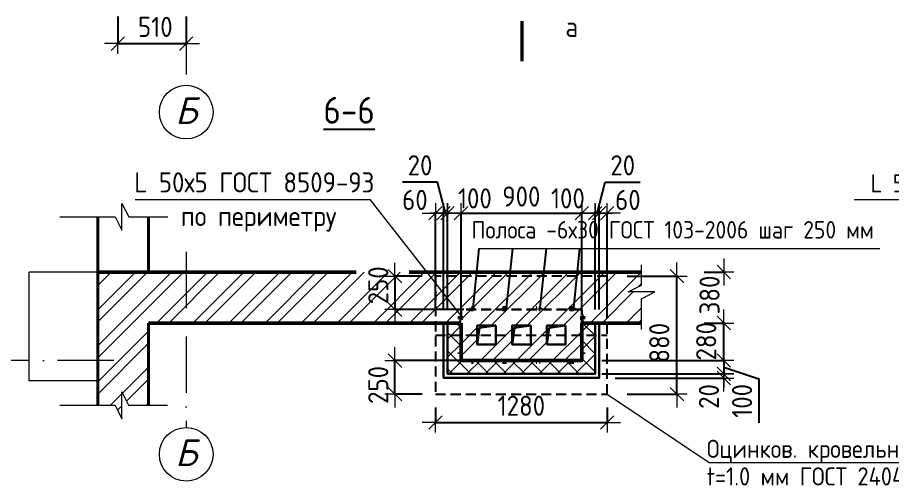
# Model space of a CAD drawing. Header units: millimetres. Extents: x 854812 to 1164625, y 589925 to 823301.
# Drawn here: x 1028605 to 1041657, y 630726 to 637702 of the extents above; entities that cross this region are included whole.
import ezdxf
from ezdxf.enums import TextEntityAlignment as Align

# ---------------------------------------------------------------- set-up
doc = ezdxf.new("R2010")
doc.units = ezdxf.units.MM
for name, pattern in [('ACAD_ISO10W100', [18, 12, -3, 0, -3]), ('DASHED2', [9.525, 6.35, -3.175]), ('JIS_08_15', [17.25, 15, -0.75, 0.75, -0.75]), ('невидимая', [0.375, 0.25, -0.125])]:
    doc.linetypes.add(name, pattern=pattern)
doc.layers.get('Defpoints').update_dxf_attribs({"color": 40})
doc.layers.add('F-text', color=7, linetype='Continuous')
doc.layers.add('osnovnie', color=7, linetype='Continuous')
for name, color, linetype, lineweight in [('Text', 7, 'Continuous', 15), ('оси', 50, 'JIS_08_15', 9), ('размеры', 215, 'Continuous', 13), ('стены', 172, 'Continuous', 30), ('текст', 7, 'Continuous', 13), ('УКАЗАТЕЛЬ', 6, 'Continuous', 13), ('ФАСАД', 7, 'Continuous', 13), ('ШТРИХ', 142, 'Continuous', 13), ('штриховка', 8, 'Continuous', 9)]:
    doc.layers.add(name, color=color, linetype=linetype, lineweight=lineweight)
doc.styles.add('GOST 2.304', font='isocpeur.ttf', dxfattribs={"width": 0.9})
doc.styles.add('Isocpeur', font='isocpeui.ttf')
doc.styles.add('RUSS', font='RUSS.shx', dxfattribs={"width": 0.8})
doc.dimstyles.new('C 2', dxfattribs={"dimscale": 100, "dimtxt": 3, "dimasz": 0.1, "dimexe": 0, "dimexo": 2, "dimgap": 1, "dimtad": 1, "dimdec": 0, "dimlfac": 0.5, "dimdsep": 46, "dimtxsty": 'GOST 2.304', "dimblk": 'A8MITTA', "dimcen": 3, "dimclrt": 256, "dimaunit": 1, "dimadec": 0, "dimazin": 0, "dimtfac": 1, "dimtdec": 0, "dimtofl": 0, "dimtmove": 1, "dimatfit": 3, "dimldrblk": 'OBLIQUE', "dimfxl": 1, "dimtolj": 1, "dimtzin": 0, "dimarcsym": 0})
doc.dimstyles.new('MAESTRO_STD_1', dxfattribs={"dimscale": 100, "dimtxt": 3, "dimasz": 0.09, "dimexe": 0, "dimexo": 0, "dimgap": 1, "dimtad": 1, "dimdec": 0, "dimzin": 0, "dimdsep": 46, "dimtxsty": 'RUSS', "dimblk": 'A8MITTA', "dimcen": 3, "dimse1": 1, "dimse2": 1, "dimadec": 0, "dimazin": 0, "dimtp": 6, "dimtm": 6, "dimtfac": 1, "dimtdec": 0, "dimtofl": 0, "dimtmove": 2, "dimatfit": 3, "dimfxl": 1, "dimtolj": 1, "dimtzin": 0, "dimarcsym": 0})

# ---------------------------------------------------------------- blocks, each defined once
blk = doc.blocks.new('A8MITTA')
for p, q in [((0, 15), (0, -15)), ((-20, 0), (20, 0)), ((-10, -10), (10, 10))]:
    blk.add_line(p, q)
blk = doc.blocks.new('*D1260')
at = {"layer": 'Defpoints', "color": 0, "ltscale": 0.1}
for p in [(1037021, 634784), (1035221, 633959, 0), (1037021, 633147, 0)]:
    blk.add_point(p, dxfattribs=at)
at = {"layer": 'размеры', "color": 0, "lineweight": -2, "ltscale": 0.1}
for p, q in [((1035221, 634159), (1035221, 634784)), ((1035231, 634784), (1037011, 634784)), ((1037021, 633347), (1037021, 634784))]:
    blk.add_line(p, q, dxfattribs=at)
at = {"layer": 'размеры', "color": 0, "lineweight": -2, "ltscale": 0.1, "xscale": 10, "yscale": 10, "zscale": 10, "rotation": 180}
blk.add_blockref('A8MITTA', (1035221, 634784), dxfattribs=at)
at = {"layer": 'размеры', "color": 0, "lineweight": -2, "ltscale": 0.1, "xscale": 10, "yscale": 10, "zscale": 10}
blk.add_blockref('A8MITTA', (1037021, 634784), dxfattribs=at)
at = {"layer": 'размеры', "ltscale": 0.1, "insert": (1036121, 635034), "char_height": 300, "attachment_point": 5, "style": 'GOST 2.304'}
blk.add_mtext('\\A1;900', dxfattribs=at)
blk = doc.blocks.new('_Oblique')
at = {"color": 0, "linetype": 'ByBlock', "lineweight": -2}
blk.add_line((-0.5, -0.5), (0.5, 0.5), dxfattribs=at)
blk = doc.blocks.new('*D1261')
at = {"layer": 'Defpoints', "color": 0, "ltscale": 0.1}
for p in [(1035021, 634784), (1035021, 633959, 0), (1035221, 633147, 0)]:
    blk.add_point(p, dxfattribs=at)
at = {"layer": 'размеры', "color": 0, "lineweight": -2, "ltscale": 0.1}
for p, q in [((1035011, 634784), (1035001, 634784)), ((1035021, 634159), (1035021, 634784)), ((1035221, 633347), (1035221, 634784)), ((1035231, 634784), (1035241, 634784))]:
    blk.add_line(p, q, dxfattribs=at)
at = {"layer": 'размеры', "color": 0, "lineweight": -2, "ltscale": 0.1, "xscale": 10, "yscale": 10, "zscale": 10}
blk.add_blockref('A8MITTA', (1035021, 634784), dxfattribs=at)
at = {"layer": 'размеры', "color": 0, "lineweight": -2, "ltscale": 0.1, "xscale": 10, "yscale": 10, "zscale": 10, "rotation": 180}
blk.add_blockref('A8MITTA', (1035221, 634784), dxfattribs=at)
at = {"layer": 'размеры', "ltscale": 0.1, "insert": (1035428, 635006), "char_height": 300, "attachment_point": 5, "style": 'GOST 2.304'}
blk.add_mtext('\\A1;100', dxfattribs=at)
blk = doc.blocks.new('*D1262')
at = {"layer": 'Defpoints', "color": 0, "ltscale": 0.1}
for p in [(1034961, 634784), (1034961, 634219, 0), (1035021, 633147, 0)]:
    blk.add_point(p, dxfattribs=at)
at = {"layer": 'размеры', "color": 0, "lineweight": -2, "ltscale": 0.1}
for p, q in [((1034872, 635249), (1034348, 635249)), ((1034991, 634784), (1034872, 635249)), ((1034951, 634784), (1034941, 634784)), ((1034961, 634419), (1034961, 634784)), ((1035021, 634784), (1034961, 634784)), ((1035021, 633347), (1035021, 634784)), ((1035031, 634784), (1035041, 634784))]:
    blk.add_line(p, q, dxfattribs=at)
at = {"layer": 'размеры', "color": 0, "lineweight": -2, "ltscale": 0.1, "xscale": 10, "yscale": 10, "zscale": 10}
blk.add_blockref('A8MITTA', (1034961, 634784), dxfattribs=at)
at = {"layer": 'размеры', "color": 0, "lineweight": -2, "ltscale": 0.1, "xscale": 10, "yscale": 10, "zscale": 10, "rotation": 180}
blk.add_blockref('A8MITTA', (1035021, 634784), dxfattribs=at)
at = {"layer": 'размеры', "ltscale": 0.1, "insert": (1034610, 635499), "char_height": 300, "attachment_point": 5, "style": 'GOST 2.304'}
blk.add_mtext('\\A1;20', dxfattribs=at)
blk = doc.blocks.new('*D1263')
at = {"layer": 'Defpoints', "color": 0, "ltscale": 0.1}
for p in [(1034841, 634784), (1034841, 633147, 0), (1034961, 633147, 0)]:
    blk.add_point(p, dxfattribs=at)
at = {"layer": 'размеры', "color": 0, "lineweight": -2, "ltscale": 0.1}
for p, q in [((1034831, 634784), (1034821, 634784)), ((1034841, 633347), (1034841, 634784)), ((1034961, 633347), (1034961, 634784)), ((1034971, 634784), (1034981, 634784))]:
    blk.add_line(p, q, dxfattribs=at)
at = {"layer": 'размеры', "color": 0, "lineweight": -2, "ltscale": 0.1, "xscale": 10, "yscale": 10, "zscale": 10}
blk.add_blockref('A8MITTA', (1034841, 634784), dxfattribs=at)
at = {"layer": 'размеры', "color": 0, "lineweight": -2, "ltscale": 0.1, "xscale": 10, "yscale": 10, "zscale": 10, "rotation": 180}
blk.add_blockref('A8MITTA', (1034961, 634784), dxfattribs=at)
at = {"layer": 'размеры', "ltscale": 0.1, "insert": (1034533, 634983), "char_height": 300, "attachment_point": 5, "style": 'GOST 2.304'}
blk.add_mtext('\\A1;60', dxfattribs=at)
blk = doc.blocks.new('*D1264')
at = {"layer": 'Defpoints', "color": 0, "ltscale": 0.1}
for p in [(1034841, 633847, 0), (1034236, 633347), (1035461, 633347, 0)]:
    blk.add_point(p, dxfattribs=at)
at = {"layer": 'размеры', "color": 0, "lineweight": -2, "ltscale": 0.1}
for p, q in [((1034641, 633847), (1034236, 633847)), ((1034236, 633837), (1034236, 633357)), ((1035261, 633347), (1034236, 633347))]:
    blk.add_line(p, q, dxfattribs=at)
at = {"layer": 'размеры', "color": 0, "lineweight": -2, "ltscale": 0.1, "xscale": 10, "yscale": 10, "zscale": 10}
for p, rotation in [((1034236, 633847), 90), ((1034236, 633347), 270)]:
    blk.add_blockref('A8MITTA', p, dxfattribs=dict(at, rotation=rotation))
at = {"layer": 'размеры', "ltscale": 0.1, "insert": (1033986, 633710), "char_height": 300, "attachment_point": 5, "rotation": 90, "style": 'GOST 2.304'}
blk.add_mtext('\\A1;250', dxfattribs=at)
blk = doc.blocks.new('*D1265')
at = {"layer": 'Defpoints', "color": 0, "ltscale": 0.1}
for p in [(1034236, 632587), (1035461, 632587, 0), (1034841, 632087, 0)]:
    blk.add_point(p, dxfattribs=at)
at = {"layer": 'размеры', "color": 0, "lineweight": -2, "ltscale": 0.1}
for p, q in [((1035261, 632587), (1034236, 632587)), ((1034236, 632097), (1034236, 632577)), ((1034641, 632087), (1034236, 632087))]:
    blk.add_line(p, q, dxfattribs=at)
at = {"layer": 'размеры', "color": 0, "lineweight": -2, "ltscale": 0.1, "xscale": 10, "yscale": 10, "zscale": 10}
for p, rotation in [((1034236, 632587), 90), ((1034236, 632087), 270)]:
    blk.add_blockref('A8MITTA', p, dxfattribs=dict(at, rotation=rotation))
at = {"layer": 'размеры', "ltscale": 0.1, "insert": (1033986, 632225), "char_height": 300, "attachment_point": 5, "rotation": 90, "style": 'GOST 2.304'}
blk.add_mtext('\\A1;250', dxfattribs=at)
blk = doc.blocks.new('*D1266')
at = {"layer": 'Defpoints', "color": 0, "ltscale": 0.1}
for p in [(1034841, 632087), (1037401, 632089), (1037401, 631665)]:
    blk.add_point(p, dxfattribs=at)
at = {"layer": 'размеры', "color": 0, "lineweight": -2, "ltscale": 0.1}
for p, q in [((1034841, 631887), (1034841, 631665)), ((1037401, 631889), (1037401, 631665)), ((1034851, 631665), (1037391, 631665))]:
    blk.add_line(p, q, dxfattribs=at)
at = {"layer": 'размеры', "color": 0, "lineweight": -2, "ltscale": 0.1, "xscale": 10, "yscale": 10, "zscale": 10, "rotation": 180}
blk.add_blockref('A8MITTA', (1034841, 631665), dxfattribs=at)
at = {"layer": 'размеры', "color": 0, "lineweight": -2, "ltscale": 0.1, "xscale": 10, "yscale": 10, "zscale": 10}
blk.add_blockref('A8MITTA', (1037401, 631665), dxfattribs=at)
at = {"layer": 'размеры', "ltscale": 0.1, "insert": (1036121, 631915), "char_height": 300, "attachment_point": 5, "style": 'GOST 2.304'}
blk.add_mtext('\\A1;1280', dxfattribs=at)
blk = doc.blocks.new('*D1267')
at = {"layer": 'Defpoints', "color": 0, "ltscale": 0.1}
for p in [(1037221, 634784), (1037221, 633959, 0), (1037021, 633147, 0)]:
    blk.add_point(p, dxfattribs=at)
at = {"layer": 'размеры', "color": 0, "lineweight": -2, "ltscale": 0.1}
for p, q in [((1037011, 634784), (1037001, 634784)), ((1037021, 633347), (1037021, 634784)), ((1037221, 634159), (1037221, 634784)), ((1037231, 634784), (1037241, 634784))]:
    blk.add_line(p, q, dxfattribs=at)
at = {"layer": 'размеры', "color": 0, "lineweight": -2, "ltscale": 0.1, "xscale": 10, "yscale": 10, "zscale": 10}
blk.add_blockref('A8MITTA', (1037021, 634784), dxfattribs=at)
at = {"layer": 'размеры', "color": 0, "lineweight": -2, "ltscale": 0.1, "xscale": 10, "yscale": 10, "zscale": 10, "rotation": 180}
blk.add_blockref('A8MITTA', (1037221, 634784), dxfattribs=at)
at = {"layer": 'размеры', "ltscale": 0.1, "insert": (1036815, 635006), "char_height": 300, "attachment_point": 5, "style": 'GOST 2.304'}
blk.add_mtext('\\A1;100', dxfattribs=at)
blk = doc.blocks.new('*D1268')
at = {"layer": 'Defpoints', "color": 0, "ltscale": 0.1}
for p in [(1037281, 634784), (1037281, 634219, 0), (1037221, 633147, 0)]:
    blk.add_point(p, dxfattribs=at)
at = {"layer": 'размеры', "color": 0, "lineweight": -2, "ltscale": 0.1}
for p, q in [((1037251, 634784), (1037371, 635249)), ((1037371, 635249), (1037895, 635249)), ((1037211, 634784), (1037201, 634784)), ((1037221, 633347), (1037221, 634784)), ((1037221, 634784), (1037281, 634784)), ((1037281, 634419), (1037281, 634784)), ((1037291, 634784), (1037301, 634784))]:
    blk.add_line(p, q, dxfattribs=at)
at = {"layer": 'размеры', "color": 0, "lineweight": -2, "ltscale": 0.1, "xscale": 10, "yscale": 10, "zscale": 10}
blk.add_blockref('A8MITTA', (1037221, 634784), dxfattribs=at)
at = {"layer": 'размеры', "color": 0, "lineweight": -2, "ltscale": 0.1, "xscale": 10, "yscale": 10, "zscale": 10, "rotation": 180}
blk.add_blockref('A8MITTA', (1037281, 634784), dxfattribs=at)
at = {"layer": 'размеры', "ltscale": 0.1, "insert": (1037633, 635499), "char_height": 300, "attachment_point": 5, "style": 'GOST 2.304'}
blk.add_mtext('\\A1;20', dxfattribs=at)
blk = doc.blocks.new('*D1269')
at = {"layer": 'Defpoints', "color": 0, "ltscale": 0.1}
for p in [(1037401, 634784), (1037281, 633147, 0), (1037401, 633147, 0)]:
    blk.add_point(p, dxfattribs=at)
at = {"layer": 'размеры', "color": 0, "lineweight": -2, "ltscale": 0.1}
for p, q in [((1037271, 634784), (1037261, 634784)), ((1037281, 633347), (1037281, 634784)), ((1037401, 633347), (1037401, 634784)), ((1037411, 634784), (1037421, 634784))]:
    blk.add_line(p, q, dxfattribs=at)
at = {"layer": 'размеры', "color": 0, "lineweight": -2, "ltscale": 0.1, "xscale": 10, "yscale": 10, "zscale": 10}
blk.add_blockref('A8MITTA', (1037281, 634784), dxfattribs=at)
at = {"layer": 'размеры', "color": 0, "lineweight": -2, "ltscale": 0.1, "xscale": 10, "yscale": 10, "zscale": 10, "rotation": 180}
blk.add_blockref('A8MITTA', (1037401, 634784), dxfattribs=at)
at = {"layer": 'размеры', "ltscale": 0.1, "insert": (1037710, 634983), "char_height": 300, "attachment_point": 5, "style": 'GOST 2.304'}
blk.add_mtext('\\A1;60', dxfattribs=at)
blk = doc.blocks.new('*D1270')
at = {"layer": 'Defpoints', "color": 0, "ltscale": 0.1}
for p in [(1039142, 633148), (1039350, 633148), (1039350, 632588)]:
    blk.add_point(p, dxfattribs=at)
at = {"layer": 'размеры', "color": 0, "lineweight": -2, "ltscale": 0.1}
for p, q in [((1039150, 633148), (1039142, 633148)), ((1039142, 632598), (1039142, 633138)), ((1039150, 632588), (1039142, 632588))]:
    blk.add_line(p, q, dxfattribs=at)
at = {"layer": 'размеры', "color": 0, "lineweight": -2, "ltscale": 0.1, "xscale": 10, "yscale": 10, "zscale": 10}
for p, rotation in [((1039142, 633148), 90), ((1039142, 632588), 270)]:
    blk.add_blockref('A8MITTA', p, dxfattribs=dict(at, rotation=rotation))
at = {"layer": 'размеры', "ltscale": 0.1, "insert": (1038878, 632876), "char_height": 300, "attachment_point": 5, "rotation": 90, "style": 'GOST 2.304'}
blk.add_mtext('\\A1;280', dxfattribs=at)
blk = doc.blocks.new('*D1271')
at = {"layer": 'Defpoints', "color": 0, "ltscale": 0.1}
for p in [(1037121, 632588, 0), (1037121, 632388, 0), (1039142, 632388)]:
    blk.add_point(p, dxfattribs=at)
at = {"layer": 'размеры', "color": 0, "lineweight": -2, "ltscale": 0.1}
for p, q in [((1037321, 632588), (1039142, 632588)), ((1039142, 632598), (1039142, 632608)), ((1039142, 632588), (1039142, 632388)), ((1039142, 632488), (1039663, 632317)), ((1037321, 632388), (1039142, 632388)), ((1039142, 632378), (1039142, 632368)), ((1039663, 632317), (1039663, 631658))]:
    blk.add_line(p, q, dxfattribs=at)
at = {"layer": 'размеры', "color": 0, "lineweight": -2, "ltscale": 0.1, "xscale": 10, "yscale": 10, "zscale": 10}
for p, rotation in [((1039142, 632588), 270), ((1039142, 632388), 90)]:
    blk.add_blockref('A8MITTA', p, dxfattribs=dict(at, rotation=rotation))
at = {"layer": 'размеры', "ltscale": 0.1, "insert": (1039413, 631987), "char_height": 300, "attachment_point": 5, "rotation": 90, "style": 'GOST 2.304'}
blk.add_mtext('\\A1;100', dxfattribs=at)
blk = doc.blocks.new('*D1272')
at = {"layer": 'Defpoints', "color": 0, "ltscale": 0.1}
for p in [(1037321, 632388), (1037321, 632328, 0), (1039142, 632328)]:
    blk.add_point(p, dxfattribs=at)
at = {"layer": 'размеры', "color": 0, "lineweight": -2, "ltscale": 0.1}
for p, q in [((1037521, 632388), (1039142, 632388)), ((1039142, 632398), (1039142, 632408)), ((1037521, 632328), (1039142, 632328)), ((1039142, 632318), (1039142, 632308))]:
    blk.add_line(p, q, dxfattribs=at)
at = {"layer": 'размеры', "color": 0, "lineweight": -2, "ltscale": 0.1, "xscale": 10, "yscale": 10, "zscale": 10}
for p, rotation in [((1039142, 632388), 270), ((1039142, 632328), 90)]:
    blk.add_blockref('A8MITTA', p, dxfattribs=dict(at, rotation=rotation))
at = {"layer": 'размеры', "ltscale": 0.1, "insert": (1038918, 632053), "char_height": 300, "attachment_point": 5, "rotation": 90, "style": 'GOST 2.304'}
blk.add_mtext('\\A1;20', dxfattribs=at)
blk = doc.blocks.new('*D1273')
at = {"layer": 'Defpoints', "color": 0, "ltscale": 0.1}
for p in [(1037501, 633848), (1038442, 633848), (1037501, 632088)]:
    blk.add_point(p, dxfattribs=at)
at = {"layer": 'размеры', "color": 0, "lineweight": -2, "ltscale": 0.1}
for p, q in [((1037701, 633848), (1038442, 633848)), ((1038442, 632098), (1038442, 633838)), ((1037701, 632088), (1038442, 632088))]:
    blk.add_line(p, q, dxfattribs=at)
at = {"layer": 'размеры', "color": 0, "lineweight": -2, "ltscale": 0.1, "xscale": 10, "yscale": 10, "zscale": 10}
for p, rotation in [((1038442, 633848), 90), ((1038442, 632088), 270)]:
    blk.add_blockref('A8MITTA', p, dxfattribs=dict(at, rotation=rotation))
at = {"layer": 'размеры', "ltscale": 0.1, "insert": (1038178, 632854), "char_height": 300, "attachment_point": 5, "rotation": 90, "style": 'GOST 2.304'}
blk.add_mtext('\\A1;880', dxfattribs=at)
blk = doc.blocks.new('*D1274')
at = {"layer": 'Defpoints', "color": 0, "ltscale": 0.1}
for p in [(1038647, 633908, 0), (1039142, 633908), (1038647, 633148, 0)]:
    blk.add_point(p, dxfattribs=at)
at = {"layer": 'размеры', "color": 0, "lineweight": -2, "ltscale": 0.1}
for p, q in [((1039142, 633918), (1039142, 633928)), ((1038847, 633908), (1039142, 633908)), ((1038847, 633148), (1039142, 633148)), ((1039142, 633138), (1039142, 633128))]:
    blk.add_line(p, q, dxfattribs=at)
at = {"layer": 'размеры', "color": 0, "lineweight": -2, "ltscale": 0.1, "xscale": 10, "yscale": 10, "zscale": 10}
for p, rotation in [((1039142, 633908), 270), ((1039142, 633148), 90)]:
    blk.add_blockref('A8MITTA', p, dxfattribs=dict(at, rotation=rotation))
at = {"layer": 'размеры', "ltscale": 0.1, "insert": (1038928, 633566), "char_height": 300, "attachment_point": 5, "rotation": 90, "style": 'GOST 2.304'}
blk.add_mtext('\\A1;380', dxfattribs=at)
blk = doc.blocks.new('*D1286')
at = {"layer": 'Defpoints', "color": 0, "ltscale": 0.1}
for p in [(1030102, 637915, 0), (1031121, 637915, 0), (1031121, 637313)]:
    blk.add_point(p, dxfattribs=at)
at = {"layer": 'размеры', "color": 0, "lineweight": -2, "ltscale": 0.1}
for p, q in [((1030102, 637715), (1030102, 637313)), ((1031121, 637715), (1031121, 637313)), ((1030112, 637313), (1031111, 637313))]:
    blk.add_line(p, q, dxfattribs=at)
at = {"layer": 'размеры', "color": 0, "lineweight": -2, "ltscale": 0.1, "xscale": 10, "yscale": 10, "zscale": 10, "rotation": 180}
blk.add_blockref('A8MITTA', (1030102, 637313), dxfattribs=at)
at = {"layer": 'размеры', "color": 0, "lineweight": -2, "ltscale": 0.1, "xscale": 10, "yscale": 10, "zscale": 10}
blk.add_blockref('A8MITTA', (1031121, 637313), dxfattribs=at)
at = {"layer": 'размеры', "ltscale": 0.1, "insert": (1030661, 637563), "char_height": 300, "attachment_point": 5, "style": 'GOST 2.304'}
blk.add_mtext('\\A1;510', dxfattribs=at)

msp = doc.modelspace()

# ---------------------------------------------------------------- hatches: boundary and pattern name
at = {"layer": 'ШТРИХ'}
h = msp.add_hatch(dxfattribs=at)
h.set_pattern_fill('ANSI37', color=256, scale=60, style=0)
h.set_pattern_definition([(45, (150064.79, 19784.51), (-134.703842, 134.703842), []), (135, (150064.79, 19784.51), (-134.703842, -134.703842), [])])
h.paths.add_polyline_path([(1035221.4, 633148), (1035021.4, 633148), (1035021.4, 632388.6), (1037221.4, 632388.6), (1037221.4, 633148), (1037021.4, 633148), (1037021.4, 632588.6), (1036901.4, 632588.6), (1036901.4, 632564), (1036841.4, 632564), (1036841.4, 632588.6), (1036401.4, 632588.6), (1036401.4, 632564), (1036341.4, 632564), (1036341.4, 632588.6), (1035901.4, 632588.6), (1035901.4, 632564), (1035841.4, 632564), (1035841.4, 632588.6), (1035401.4, 632588.6), (1035401.4, 632564), (1035341.4, 632564), (1035341.4, 632588.6), (1035221.4, 632588.6)])
at = {"layer": 'штриховка', "ltscale": 0.1}
h = msp.add_hatch(dxfattribs=at)
h.set_pattern_fill('ANSI32', color=256, scale=40, style=0)
h.set_pattern_definition([(45, (150064.8, 19784.5), (-269.40768, 269.40768), []), (45, (150244.4, 19784.5), (-269.40768, 269.40768), [])])
h.paths.add_polyline_path([(1031121.4, 633908), (1029801.4, 633908), (1029801.4, 631921.1), (1030062.1, 631921.1), (1030162.1, 631721.1), (1030162.1, 632121.1), (1030262.1, 631921.1), (1030561.4, 631921.1), (1030561.4, 633148), (1031121.4, 633148)])
h.paths.add_polyline_path([(1037913.5, 633510.8), (1038113.5, 633610.8), (1037713.5, 633610.8), (1037913.5, 633710.8), (1037913.5, 633908), (1031121.4, 633908), (1031121.4, 633148), (1035221.4, 633148), (1035221.4, 632588.6), (1037021.4, 632588.6), (1037021.4, 633148), (1037913.5, 633148)])
h.paths.add_polyline_path([(1035341.4, 633373.1), (1035401.4, 633373.1), (1035401.4, 633349.1), (1035341.4, 633349.1)], flags=16)
h.paths.add_polyline_path([(1035461.4, 633108.6), (1035741.4, 633108.6), (1035741.4, 632828.6), (1035461.4, 632828.6)], flags=16)
h.paths.add_polyline_path([(1035841.4, 633373.1), (1035901.4, 633373.1), (1035901.4, 633349.1), (1035841.4, 633349.1)], flags=16)
h.paths.add_polyline_path([(1035981.4, 633108.6), (1036261.4, 633108.6), (1036261.4, 632828.6), (1035981.4, 632828.6)], flags=16)
h.paths.add_polyline_path([(1036341.4, 633373.1), (1036401.4, 633373.1), (1036401.4, 633349.1), (1036341.4, 633349.1)], flags=16)
h.paths.add_polyline_path([(1036501.4, 633108.6), (1036781.4, 633108.6), (1036781.4, 632828.6), (1036501.4, 632828.6)], flags=16)
h.paths.add_polyline_path([(1036841.4, 633373.1), (1036901.4, 633373.1), (1036901.4, 633349.1), (1036841.4, 633349.1)], flags=16)

# ---------------------------------------------------------------- linework, layer by layer
at = {"layer": 'osnovnie', "elevation": 0}
msp.add_lwpolyline([(1036132.3, 637650.2, 50, 50, 0), (1036132.3, 637050.2, 50, 50, 0), (1036132.3, 637250.2, 0, 80, 0), (1036532.3, 637250.2, 0, 0, 0), (1037028.8, 637250.2, 0, 0, 0)], format="xyseb", dxfattribs=at)
at = {"layer": 'osnovnie', "linetype": 'DASHED2', "lineweight": 50, "ltscale": 0.5, "elevation": 0}
for points in [[(1035341.4, 633349.1), (1035341.4, 633373.1), (1035401.4, 633373.1), (1035401.4, 633349.1)], [(1035841.4, 633349.1), (1035841.4, 633373.1), (1035901.4, 633373.1), (1035901.4, 633349.1)], [(1036341.4, 633349.1), (1036341.4, 633373.1), (1036401.4, 633373.1), (1036401.4, 633349.1)], [(1036841.4, 633349.1), (1036841.4, 633373.1), (1036901.4, 633373.1), (1036901.4, 633349.1)], [(1035221.4, 633188.6), (1035197.4, 633188.6), (1035197.4, 633248.6), (1035221.4, 633248.6)], [(1037021.4, 633188.6), (1037045.4, 633188.6), (1037045.4, 633248.6), (1037021.4, 633248.6)], [(1035221.4, 632688.6), (1035197.4, 632688.6), (1035197.4, 632748.6), (1035221.4, 632748.6)], [(1037021.4, 632688.6), (1037045.4, 632688.6), (1037045.4, 632748.6), (1037021.4, 632748.6)], [(1035341.4, 632588), (1035341.4, 632564), (1035401.4, 632564), (1035401.4, 632588)], [(1035841.4, 632588), (1035841.4, 632564), (1035901.4, 632564), (1035901.4, 632588)], [(1036341.4, 632588), (1036341.4, 632564), (1036401.4, 632564), (1036401.4, 632588)], [(1036841.4, 632588), (1036841.4, 632564), (1036901.4, 632564), (1036901.4, 632588)]]:
    msp.add_lwpolyline(points, close=True, dxfattribs=at)
at = {"layer": 'оси', "color": 7, "linetype": 'ACAD_ISO10W100', "ltscale": 70}
for p, q in [((1031121.4, 640213.9, 0), (1031121.4, 636691.5, 0)), ((1031121.4, 634209.5, 0), (1031121.4, 631590.9, 0)), ((1030041.4, 632587.9, 0), (1028416.9, 632587.9, 0))]:
    msp.add_line(p, q, dxfattribs=at)
at = {"layer": 'стены', "color": 44, "lineweight": 50, "ltscale": 0.1, "true_color": 0xab6317}
for p, q in [((1033657.7, 633908, 0), (1029801.4, 633908, 0)), ((1037913.5, 633908, 0), (1034446.2, 633908, 0)), ((1035221.4, 633148, 0), (1030561.4, 633148, 0)), ((1037913.5, 633148, 0), (1037021.4, 633148, 0))]:
    msp.add_line(p, q, dxfattribs=at)
at = {"layer": 'стены', "color": 44, "lineweight": 40, "ltscale": 0.1, "true_color": 0xab6317}
msp.add_line((1030561.4, 633148, 0), (1030561.4, 631921.1, 0), dxfattribs=at)
at = {"layer": 'стены', "linetype": 'невидимая', "lineweight": 25, "ltscale": 600}
msp.add_line((1034841.4, 632968.6, 0), (1037401.4, 632968.6, 0), dxfattribs=at)
at = {"layer": 'стены', "color": 44, "lineweight": 40, "ltscale": 0.1, "true_color": 0xab6317, "elevation": 0}
for points in [[(1029801.4, 631921.1), (1029801.4, 634731.6)], [(1030561.4, 633908), (1030561.4, 634731.6)]]:
    msp.add_lwpolyline(points, dxfattribs=at)
at = {"layer": 'стены', "linetype": 'невидимая', "lineweight": 25, "ltscale": 600, "elevation": 0}
msp.add_lwpolyline([(1034841.4, 632088.6), (1037401.4, 632088.6), (1037401.4, 633848.6), (1034841.4, 633848.6)], close=True, dxfattribs=at)
at = {"layer": 'стены', "linetype": 'невидимая', "lineweight": 30, "ltscale": 600, "elevation": 0}
msp.add_lwpolyline([(1035221.4, 632588.6), (1037021.4, 632588.6), (1037021.4, 633347.3), (1035221.4, 633347.3)], close=True, dxfattribs=at)
at = {"layer": 'стены', "ltscale": 0.1, "elevation": 0}
for points in [[(1034961.4, 633148), (1034961.4, 632328.6), (1037281.4, 632328.6), (1037281.4, 633148)], [(1035021.4, 633148), (1035021.4, 632388.6), (1037221.4, 632388.6), (1037221.4, 633148)], [(1035461.4, 632828.6), (1035497.3, 633073.8), (1035741.4, 633108.6)], [(1035981.4, 632828.6), (1036017.3, 633073.8), (1036261.4, 633108.6)], [(1036501.4, 632828.6), (1036537.3, 633073.8), (1036781.4, 633108.6)]]:
    msp.add_lwpolyline(points, dxfattribs=at)
at = {"layer": 'стены', "color": 44, "lineweight": 50, "ltscale": 0.1, "true_color": 0xab6317, "elevation": 0}
msp.add_lwpolyline([(1035221.4, 633148), (1035221.4, 632588.6), (1037021.4, 632588.6), (1037021.4, 633148)], dxfattribs=at)
at = {"layer": 'стены', "ltscale": 0.1, "elevation": 0}
for points in [[(1035741.4, 633108.6), (1035461.4, 633108.6), (1035461.4, 632828.6), (1035741.4, 632828.6)], [(1036261.4, 633108.6), (1035981.4, 633108.6), (1035981.4, 632828.6), (1036261.4, 632828.6)], [(1036781.4, 633108.6), (1036501.4, 633108.6), (1036501.4, 632828.6), (1036781.4, 632828.6)]]:
    msp.add_lwpolyline(points, close=True, dxfattribs=at)
at = {"layer": 'текст', "color": 7}
for centre in [(1031121.4, 636291.5, 0), (1031121.4, 631190.9, 0)]:
    msp.add_circle(centre, 400, dxfattribs=at)
at = {"layer": 'УКАЗАТЕЛЬ'}
msp.add_line((1035493.7, 634259, 0), (1041465.7, 634259, 0), dxfattribs=at)
for points in [[(1030360.6, 634989.9), (1033858.4, 634989.9), (1035221.4, 633248.6)], [(1041085.8, 634989.9), (1044583.6, 634989.9), (1045946.7, 633248.6)]]:
    msp.add_lwpolyline(points, dxfattribs=at)
at = {"layer": 'УКАЗАТЕЛЬ', "ltscale": 100, "elevation": 0}
for points in [[(1029237.1, 634731.6), (1030063.9, 634731.6), (1030163.9, 634531.6), (1030163.9, 634931.6), (1030263.9, 634731.6), (1030845.6, 634731.6)], [(1037913.5, 633053.1), (1037913.5, 633510.8), (1038113.5, 633610.8), (1037713.5, 633610.8), (1037913.5, 633710.8), (1037913.5, 634017.8)], [(1029235.3, 631921.1), (1030062.1, 631921.1), (1030162.1, 631721.1), (1030162.1, 632121.1), (1030262.1, 631921.1), (1030843.7, 631921.1)]]:
    msp.add_lwpolyline(points, dxfattribs=at)
at = {"layer": 'УКАЗАТЕЛЬ', "elevation": 0}
msp.add_lwpolyline([(1037401.4, 632088.6), (1038922.1, 631069.9), (1043656.6, 631069.9)], dxfattribs=at)
at = {"layer": 'ФАСАД', "ltscale": 0.1}
for p, q in [((1028781.4, 632288, 0), (1028781.4, 633908, 0)), ((1029801.4, 633908, 0), (1028781.4, 633908, 0)), ((1029801.4, 632288, 0), (1028781.4, 632288, 0))]:
    msp.add_line(p, q, dxfattribs=at)

# ---------------------------------------------------------------- texts
at = {"layer": 'F-text', "ltscale": 25, "insert": (1036777.4, 637413.2, 0), "char_height": 300, "width": 998.773, "attachment_point": 7, "style": 'GOST 2.304'}
msp.add_mtext('а', dxfattribs=at)
at = {"layer": 'F-text', "linetype": 'Continuous', "insert": (1033551.5, 636319.7, 0), "char_height": 400, "width": 1149.764, "attachment_point": 5, "style": 'GOST 2.304'}
msp.add_mtext('{\\L6-6}', dxfattribs=at)
at = {"layer": 'Text', "style": 'GOST 2.304', "width": 0.9}
for s, height, p in [('L 50х5 ГОСТ 8509-93', 300, (1030347.5, 635094.5)), ('L 50х5 ГОСТ 8509-93', 270, (1041330.2, 635094.5)), ('по периметру', 300, (1031041.5, 634593)), ('Полоса -6х30 ГОСТ 103-2006 шаг 250 мм', 260, (1035377.9, 634407.6, 0)), ('Оцинков. кровельная cталь ', 270, (1038886.1, 631137.5)), ('t=1.0 мм ГОСТ 24045-94', 270, (1038886.1, 630725.9))]:
    msp.add_text(s, height=height, dxfattribs=at).set_placement(p)
at = {"layer": 'текст', "color": 7, "style": 'Isocpeur'}
for p in [(1031121.8, 636115.1, 0), (1031121.8, 631014.5, 0)]:
    msp.add_text('Б', height=400, dxfattribs=at).set_placement(p, align=Align.CENTER)

# ---------------------------------------------------------------- dimensions: what is measured, and where the dimension line sits
at = {"layer": 'размеры', "ltscale": 0.1}
dim = msp.add_linear_dim(base=(1031121.4, 637313.1, 0), p1=(1030101.9, 637914.7, 0), p2=(1031121.4, 637914.7, 0), dimstyle='C 2', dxfattribs=at)
dim.commit()
dim.dimension.update_dxf_attribs({"geometry": '*D1286', "text_midpoint": (1030661.5, 637313.1, 0), "dimtype": 160})
dim = msp.add_linear_dim(base=(1034961.4, 634783.9, 0), p1=(1035021.4, 633147.3, 0), p2=(1034961.4, 634219, 0), angle=180, text='20', dimstyle='C 2', dxfattribs=at)
dim.commit()
dim.dimension.update_dxf_attribs({"geometry": '*D1262', "text_midpoint": (1034772.1, 635248.7, 0), "dimtype": 160})
dim = msp.add_linear_dim(base=(1037281.4, 634783.9, 0), p1=(1037221.4, 633147.3, 0), p2=(1037281.4, 634219, 0), text='20', dimstyle='C 2', dxfattribs=at)
dim.commit()
dim.dimension.update_dxf_attribs({"geometry": '*D1268', "text_midpoint": (1037470.8, 635248.7, 0), "dimtype": 160})
for base, p1, p2, picture, middle in [((1037021.4, 634783.9, 0), (1035221.4, 633959, 0), (1037021.4, 633147.3, 0), '*D1260', (1036121.4, 635033.9, 0)), ((1037401.4, 631664.7, 0), (1034841.4, 632087.3, 0), (1037401.4, 632088.6, 0), '*D1266', (1036121.4, 631914.7, 0))]:
    dim = msp.add_linear_dim(base=base, p1=p1, p2=p2, dimstyle='C 2', dxfattribs=at)
    dim.commit()
    dim.dimension.update_dxf_attribs({"geometry": picture, "text_midpoint": middle})
for base, p1, p2, angle, picture, middle in [((1034841.4, 634783.9, 0), (1034961.4, 633147.3, 0), (1034841.4, 633147.3, 0), 180, '*D1263', (1034532.6, 634983.3, 0)), ((1035021.4, 634783.9, 0), (1035221.4, 633147.3, 0), (1035021.4, 633958.9, 0), 180, '*D1261', (1035427.9, 635006.1, 0)), ((1038442, 633847.9, 0), (1037501.3, 632087.9, 0), (1037501.3, 633847.9, 0), 90, '*D1273', (1038178.1, 632854.4, 0)), ((1039142, 633908, 0), (1038647.3, 633148, 0), (1038647.3, 633908, 0), 90, '*D1274', (1038927.7, 633565.6, 0)), ((1039142, 633148, 0), (1039349.5, 632587.8, 0), (1039349.5, 633148, 0), 90, '*D1270', (1038878.1, 632875.6, 0))]:
    dim = msp.add_linear_dim(base=base, p1=p1, p2=p2, angle=angle, dimstyle='C 2', override={"dimtmove": 2}, dxfattribs=at)
    dim.commit()
    dim.dimension.update_dxf_attribs({"geometry": picture, "text_midpoint": middle, "dimtype": 160})
for base, p1, p2, picture, middle in [((1037221.4, 634783.9, 0), (1037021.4, 633147.3, 0), (1037221.4, 633958.9, 0), '*D1267', (1036815, 635006.1, 0)), ((1037401.4, 634783.9, 0), (1037281.4, 633147.3, 0), (1037401.4, 633147.3, 0), '*D1269', (1037710.2, 634983.3, 0))]:
    dim = msp.add_linear_dim(base=base, p1=p1, p2=p2, dimstyle='C 2', override={"dimtmove": 2}, dxfattribs=at)
    dim.commit()
    dim.dimension.update_dxf_attribs({"geometry": picture, "text_midpoint": middle, "dimtype": 160})
for base, p1, p2, angle, picture, middle in [((1034235.6, 633347.3, 0), (1034841.4, 633847.3, 0), (1035461.4, 633347.3, 0), 90, '*D1264', (1034235.6, 633709.9, 0)), ((1034235.6, 632587.3, 0), (1034841.4, 632087.3, 0), (1035461.4, 632587.3, 0), 270, '*D1265', (1034235.6, 632224.8, 0)), ((1039142, 632387.9, 0), (1037121.3, 632587.9, 0), (1037121.3, 632387.9, 0), 90, '*D1271', (1039662.8, 632216.9, 0))]:
    dim = msp.add_linear_dim(base=base, p1=p1, p2=p2, angle=angle, dimstyle='C 2', dxfattribs=at)
    dim.commit()
    dim.dimension.update_dxf_attribs({"geometry": picture, "text_midpoint": middle, "dimtype": 160})
dim = msp.add_linear_dim(base=(1039142, 632327.9, 0), p1=(1037321.3, 632387.9, 0), p2=(1037321.3, 632327.9, 0), angle=90, text='20', dimstyle='C 2', override={"dimtmove": 2}, dxfattribs=at)
dim.commit()
dim.dimension.update_dxf_attribs({"geometry": '*D1272', "text_midpoint": (1038918.2, 632053, 0), "dimtype": 160})

# ---------------------------------------------------------------- leaders
at = {"layer": 'УКАЗАТЕЛЬ', "has_arrowhead": 0}
for points in [[(1035401.4, 633373.8, 0), (1035493.7, 634259, 0)], [(1035901.4, 633373.8, 0), (1035993.7, 634259, 0)], [(1036401.4, 633373.8, 0), (1036493.7, 634259, 0)], [(1036901.4, 633373.8, 0), (1036993.7, 634259, 0)]]:
    msp.add_leader(points, dimstyle='MAESTRO_STD_1', dxfattribs=at)

doc.saveas('drawing.dxf')
